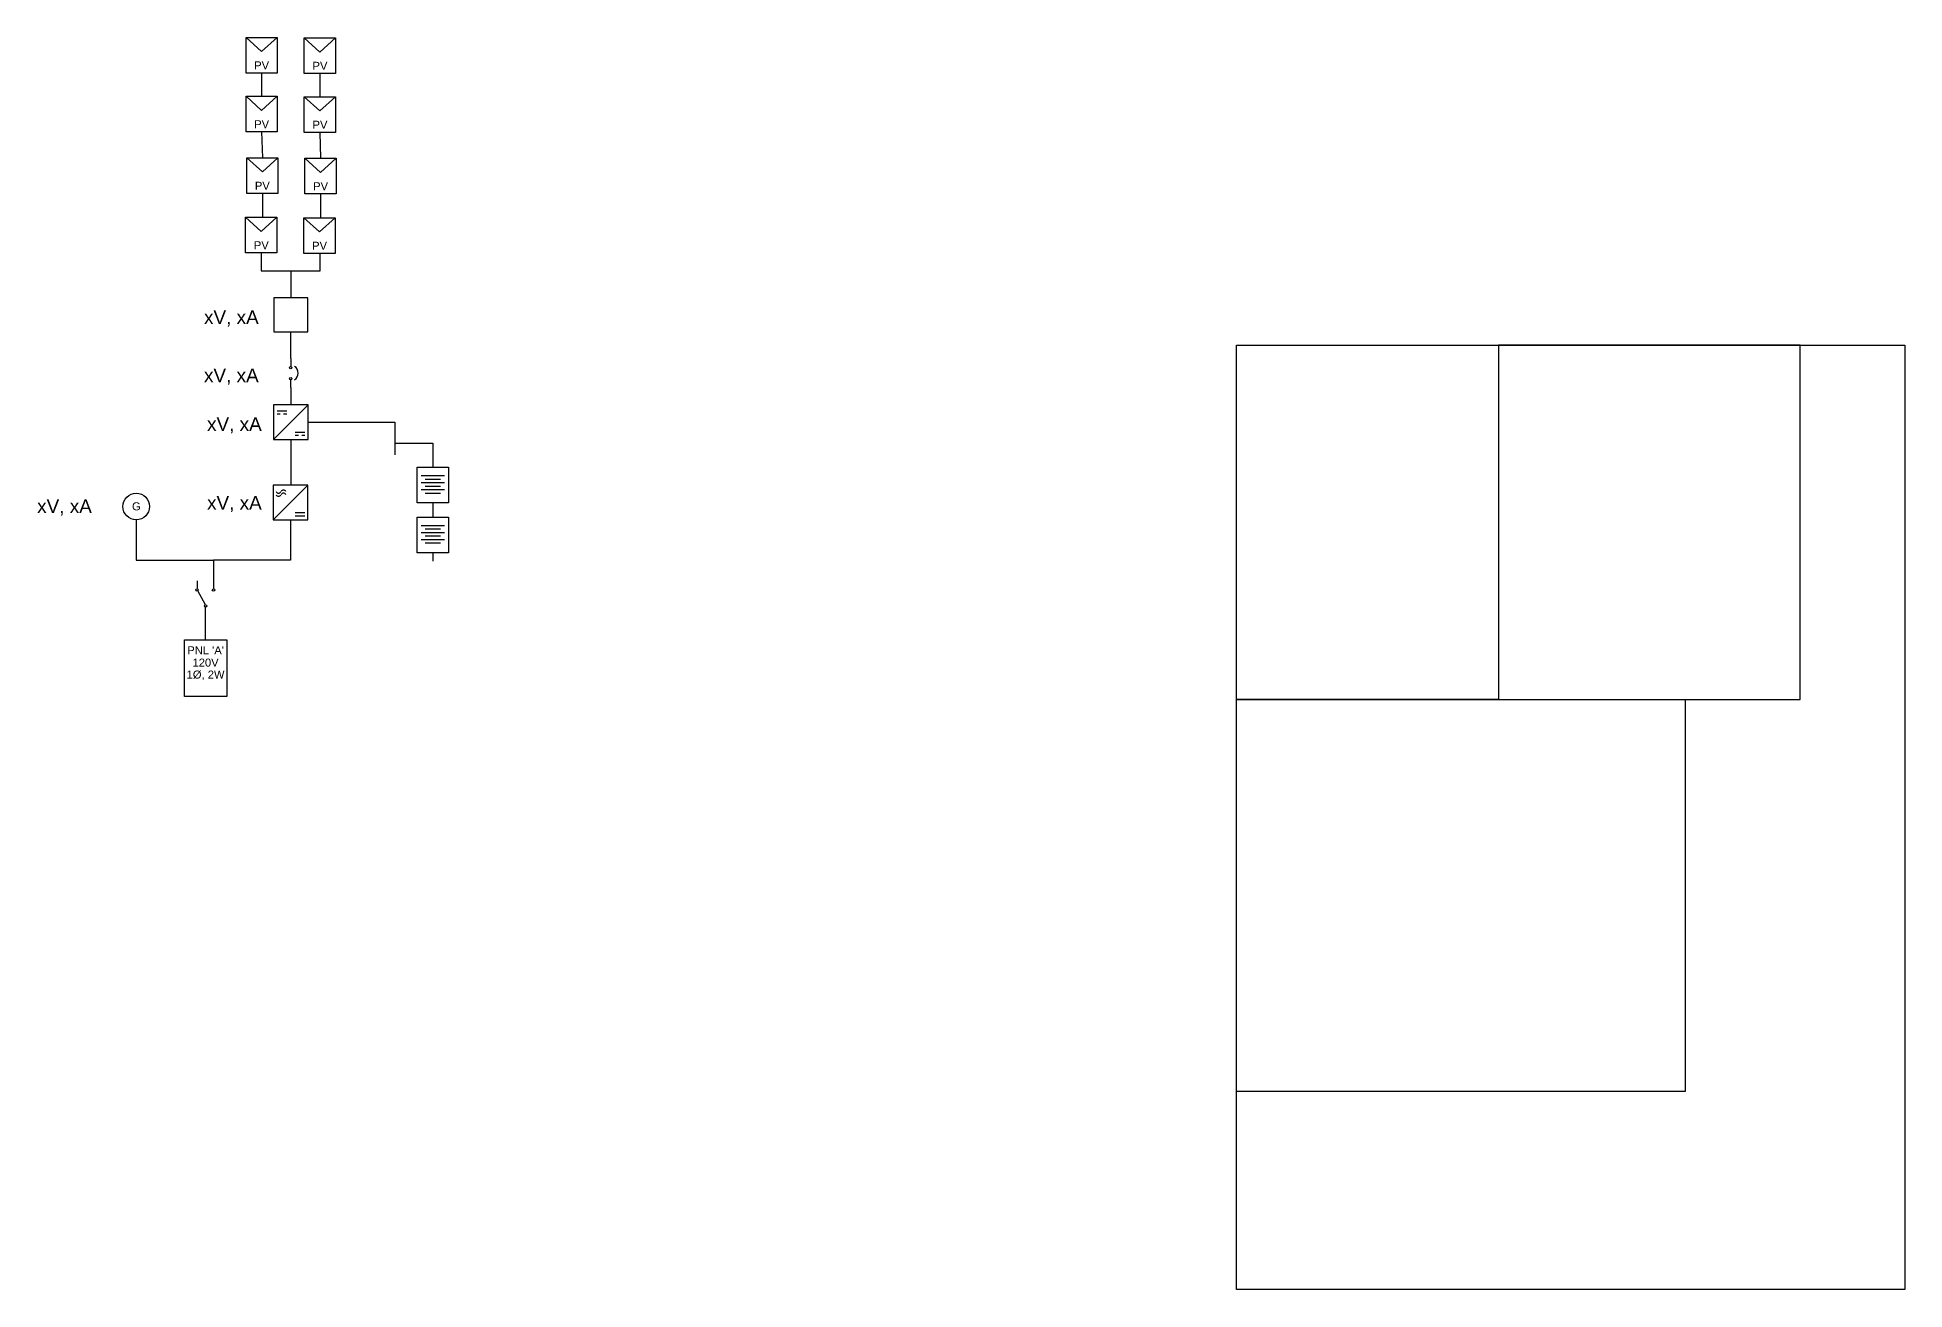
# Model space of a CAD drawing. Header units: inches. Extents: x 90 to 1614, y 53 to 627.
# Drawn here: x 584.8 to 860.4, y 82.9 to 267.8 of the extents above; entities that cross this region are included whole.
import ezdxf
from ezdxf.enums import TextEntityAlignment as Align

# ---------------------------------------------------------------- set-up
doc = ezdxf.new("R2010")
doc.units = ezdxf.units.IN
for name, color, linetype in [('E.dtl', 7, 'Continuous'), ('E.dtlText', 18, 'Continuous'), ('E.sld', 10, 'Continuous')]:
    doc.layers.add(name, color=color, linetype=linetype)
doc.styles.add('Arial_3', font='ARIALUNI.ttf', dxfattribs={"height": 3})
doc.styles.get("Standard").update_dxf_attribs({"font": 'arial.ttf'})
picture_1 = doc.add_image_def('image1.jpg', size_in_pixel=(1200, 1697))

# ---------------------------------------------------------------- blocks, each defined once
blk = doc.blocks.new('pv')
at = {"color": 0}
for p, q in [((-5.87, 6.7), (0, 1.38)), ((0, 1.38), (5.87, 6.7))]:
    blk.add_line(p, q, dxfattribs=at)
blk.add_lwpolyline([(-5.87, 6.7), (5.87, 6.7), (5.87, -6.7), (-5.87, -6.7)], close=True, dxfattribs=at)
at = {"color": 0, "style": 'Arial_3'}
blk.add_text('PV', height=3, dxfattribs=at).set_placement((0, -5.3), align=Align.CENTER)
blk = doc.blocks.new('disconnect')
at = {"color": 0}
for p, q in [((0.22, 5.46), (0.22, 2.51)), ((0.22, -5.46), (0.22, -2.51))]:
    blk.add_line(p, q, dxfattribs=at)
for centre in [(0.22, 2.07), (0.22, -2.07)]:
    blk.add_circle(centre, 0.449, dxfattribs=at)
blk.add_arc((0, 0), 2.99, 302.86622, 57.13378, dxfattribs=at)
blk = doc.blocks.new('charge controller')
at = {"color": 0}
for p, q in [((-6.5, -6.5), (6.5, 6.5)), ((-5.16, 4.31), (-1.54, 4.31)), ((-5.16, 3.16), (-3.98, 3.16)), ((-2.72, 3.16), (-1.54, 3.16)), ((1.65, -3.75), (5.26, -3.75)), ((1.65, -4.89), (2.83, -4.89)), ((4.09, -4.89), (5.26, -4.89))]:
    blk.add_line(p, q, dxfattribs=at)
blk.add_lwpolyline([(-6.5, -6.5), (6.5, -6.5), (6.5, 6.5), (-6.5, 6.5)], close=True, dxfattribs=at)
blk = doc.blocks.new('rectifier')
at = {"color": 0}
for p, q in [((-6.5, -6.5), (6.5, 6.5)), ((1.65, -3.75), (5.26, -3.75)), ((1.65, -4.99), (5.26, -4.99))]:
    blk.add_line(p, q, dxfattribs=at)
blk.add_lwpolyline([(-6.5, -6.5), (6.5, -6.5), (6.5, 6.5), (-6.5, 6.5)], close=True, dxfattribs=at)
for centre, start, end in [((-4.55, 4.59), 205.84527, 334.15473), ((-4.55, 3.41), 205.84527, 334.15473), ((-2.69, 3.69), 25.84527, 154.15473), ((-2.69, 2.51), 25.84527, 154.15473)]:
    blk.add_arc(centre, 1.03, start, end, dxfattribs=at)
blk = doc.blocks.new('battery')
at = {"color": 0}
for p, q in [((4.32, 2.63), (-4.32, 2.63)), ((4.32, 0), (-4.32, 0)), ((2.86, 1.31), (-2.86, 1.31)), ((4.32, -2.63), (-4.32, -2.63)), ((2.86, -1.31), (-2.86, -1.31)), ((2.86, -3.94), (-2.86, -3.94))]:
    blk.add_line(p, q, dxfattribs=at)
blk.add_lwpolyline([(-5.87, 5.91), (5.87, 5.91), (5.87, -7.48), (-5.87, -7.48)], close=True, dxfattribs=at)
blk = doc.blocks.new('panel A')
at = {"color": 0}
blk.add_lwpolyline([(-7.96, 21.28), (7.96, 21.28), (7.96, 0), (-7.96, 0)], close=True, dxfattribs=at)
at = {"color": 0, "style": 'Arial_3'}
for s, p in [("PNL 'A'", (0, 15.88)), ('120V', (0, 11.26)), ('1Ø, 2W', (0, 6.77))]:
    blk.add_text(s, height=3, dxfattribs=at).set_placement(p, align=Align.CENTER)
blk = doc.blocks.new('generator')
blk.add_circle((0, -5), 5)
at = {"color": 0, "insert": (-1.6, -3.42), "char_height": 3, "attachment_point": 1, "style": 'Arial_3'}
blk.add_mtext_dynamic_manual_height_columns('G', width=8.054, gutter_width=15, heights=[0], dxfattribs=at)
blk = doc.blocks.new('2 way switch')
at = {"color": 0}
for p, q in [((-3.17, 12.79), (-3.17, 9.85)), ((0, 3.84), (-2.95, 9.01)), ((2.98, 12.79), (2.98, 9.85)), ((0, 0), (0, 2.94))]:
    blk.add_line(p, q, dxfattribs=at)
for centre in [(-3.17, 9.4), (2.98, 9.4), (0, 3.39)]:
    blk.add_circle(centre, 0.449, dxfattribs=at)

msp = doc.modelspace()

# ---------------------------------------------------------------- linework, layer by layer
at = {"layer": 'E.dtlText'}
for points in [[(761.81, 222.34), (800.47, 222.34), (800.47, 170.02), (761.81, 170.02)], [(800.47, 170.02), (844.98, 170.02), (844.98, 222.34), (800.47, 222.34)], [(761.81, 170.02), (828.04, 170.02), (828.04, 112.15), (761.81, 112.15)]]:
    msp.add_lwpolyline(points, close=True, dxfattribs=at)
at = {"layer": 'E.sld'}
for p, q in [((617.89, 262.49), (617.89, 259.06)), ((626.5, 262.41), (626.5, 258.99)), ((617.89, 253.79), (617.99, 249.98)), ((626.5, 253.71), (626.59, 249.9)), ((617.99, 244.7), (617.99, 241.2)), ((626.59, 244.63), (626.59, 241.12)), ((617.84, 235.92), (617.84, 233.3)), ((626.53, 233.3), (626.53, 235.85)), ((617.84, 233.3), (626.53, 233.3)), ((622.19, 233.3), (622.19, 229.28)), ((622.19, 220.35), (622.19, 224.28)), ((622.19, 216.05), (622.19, 213.49)), ((624.74, 210.93), (637.54, 210.93)), ((637.54, 210.93), (637.54, 207.86)), ((622.19, 208.37), (622.19, 201.63)), ((637.54, 207.86), (643.16, 207.86)), ((637.54, 207.86), (637.54, 206.15)), ((643.16, 207.86), (643.16, 206.01)), ((643.16, 206.01), (643.16, 204.3)), ((643.16, 199.03), (643.16, 196.94)), ((599.38, 196.51), (599.38, 190.56)), ((622.17, 196.51), (622.17, 190.56)), ((599.38, 190.56), (610.78, 190.56)), ((622.17, 190.56), (610.78, 190.56)), ((610.78, 190.56), (610.78, 187.52)), ((643.16, 191.67), (643.16, 190.41)), ((609.61, 178.8), (609.61, 182.49))]:
    msp.add_line(p, q, dxfattribs=at)
msp.add_lwpolyline([(619.69, 224.28), (624.69, 224.28), (624.69, 229.28), (619.69, 229.28)], close=True, dxfattribs=at)

# ---------------------------------------------------------------- block references
at = {"layer": 'E.sld', "xscale": 0.3937007874015748, "yscale": 0.3937007874015748, "zscale": 0.03937007874015748}
for name, p in [('pv', (617.89, 265.12)), ('pv', (626.5, 265.05)), ('pv', (617.89, 256.43)), ('pv', (626.5, 256.35)), ('pv', (617.99, 247.34)), ('pv', (626.59, 247.27)), ('pv', (617.84, 238.56)), ('pv', (626.44, 238.49)), ('disconnect', (622.1, 218.2)), ('charge controller', (622.19, 210.93)), ('battery', (643.16, 201.97)), ('rectifier', (622.17, 199.07)), ('generator', (599.38, 200.46)), ('battery', (643.16, 194.62)), ('2 way switch', (609.61, 182.49)), ('panel A', (609.61, 170.43))]:
    msp.add_blockref(name, p, dxfattribs=at)

# ---------------------------------------------------------------- texts
at = {"layer": 'E.sld', "char_height": 2, "attachment_point": 1}
for insert in [(609.38, 227.44), (609.38, 218.85), (609.83, 211.66), (584.75, 199.54), (609.83, 200.04)]:
    msp.add_mtext_dynamic_manual_height_columns('xV, xA', width=15.3644, gutter_width=28.73, heights=[0], dxfattribs=dict(at, insert=insert))

# ---------------------------------------------------------------- pictures from other files: only their frames are drawn
at = {"layer": 'E.dtl'}
image = msp.add_image(picture_1, insert=(761.81, 82.88), size_in_units=(98.62, 139.46), dxfattribs=at)
image.dxf.flags = 7

doc.saveas('drawing.dxf')
